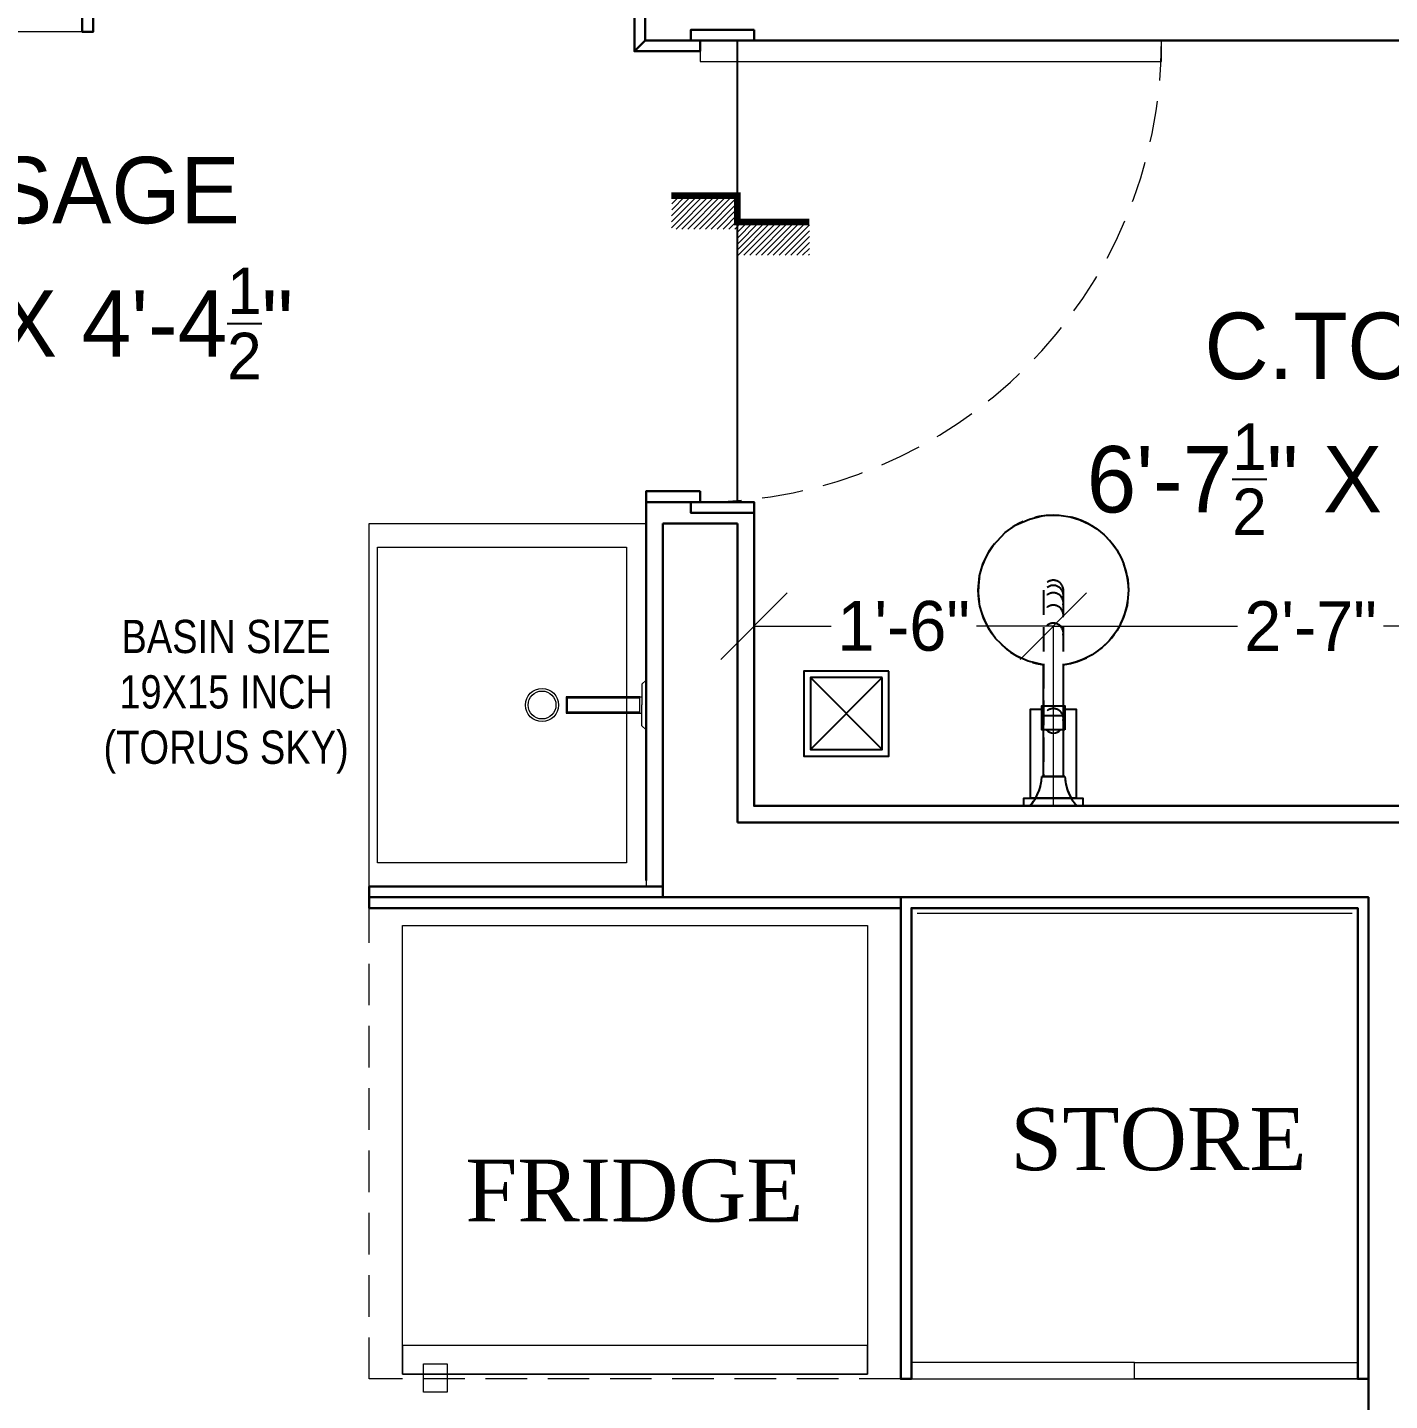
# Model space of a CAD drawing. Header units: inches. Extents: x 50354 to 53215, y -7830 to -6529.
# Drawn here: x 50704.7 to 50786.7, y -6865.8 to -6783.2 of the extents above; entities that cross this region are included whole.
import ezdxf

# ---------------------------------------------------------------- set-up
doc = ezdxf.new("R2010")
doc.units = ezdxf.units.IN
doc.header["$MEASUREMENT"] = 0
doc.header["$PDMODE"] = 2
doc.linetypes.add('HIDDEN', pattern=[0.375, 0.25, -0.125])
doc.linetypes.add('XR_ID 1F_FUR$0$XR_1F FURN$0$HIDDEN', pattern=[0.375, 0.25, -0.125])
for name, color, linetype in [('d-w', 250, 'Continuous'), ('granite', 16, 'Continuous'), ('TEXT', 7, 'Continuous'), ('XR_ID 1F_FUR$0$A-SANI-FIX', 134, 'Continuous')]:
    doc.layers.add(name, color=color, linetype=linetype)
for name, color, linetype, lineweight in [('door', 251, 'Continuous', 9), ('FLOORING', 213, 'Continuous', 15), ('FUR', 252, 'Continuous', 18), ('INTEROR', 252, 'Continuous', 20), ('LVL.', 5, 'Continuous', 35), ('wall', 7, 'Continuous', 30)]:
    doc.layers.add(name, color=color, linetype=linetype, lineweight=lineweight)
doc.layers.add('FUNITURE', color=7, linetype='Continuous', lineweight=15, true_color=0x7d7673)
doc.styles.get("Standard").update_dxf_attribs({"font": 'ARLRDBD.TTF', "height": 3})
doc.dimstyles.get("Standard").update_dxf_attribs({"dimtxt": 3, "dimasz": 4, "dimexe": 0, "dimexo": 0, "dimgap": 0, "dimtad": 0, "dimdec": 1, "dimzin": 3, "dimdsep": 46, "dimlunit": 4, "dimtxsty": 'Standard', "dimblk": 'OBLIQUE', "dimcen": 0, "dimclrd": 69, "dimclre": 251, "dimclrt": 7, "dimadec": 0, "dimazin": 0, "dimtfac": 0.65, "dimtdec": 1, "dimtofl": 0, "dimtmove": 0, "dimatfit": 3, "dimldrblk": 'OPEN30', "dimfxl": 1, "dimfrac": 1, "dimtolj": 1, "dimtzin": 0, "dimlwd": 15, "dimlwe": 5, "dimarcsym": 1})

# ---------------------------------------------------------------- blocks, each defined once
blk = doc.blocks.new('A$C429F5545')
at = {"layer": 'FLOORING', "ltscale": 20}
h = blk.add_hatch(dxfattribs=at)
h.set_pattern_fill('ANSI31', color=256)
h.set_pattern_definition([(45, (-31983.55618, 2830.83705), (-0.08838834765, 0.08838834765), [])])
h.paths.add_polyline_path([(2, 1.781), (0.014, 1.781), (0, 0.785), (1.986, 0.785), (1.986, 1)])
h.paths.add_polyline_path([(4.153, 1), (1.986, 1), (1.986, 0), (4.153, 0)])
at = {"layer": 'FLOORING', "ltscale": 20, "const_width": 0.2}
blk.add_lwpolyline([(0, 1.785), (1.986, 1.785), (1.986, 1), (4.153, 1)], dxfattribs=at)
blk = doc.blocks.new('XR_ID 1F_FUR$0$XR_1F FURN$0$A$C2113426E')
for p, q in [((269.1, 97.7), (286, 106.4)), ((286, 106.4), (305.4, 112.4)), ((305.4, 112.4), (316.3, 114.2)), ((316.3, 114.2), (329.7, 115)), ((329.7, 115), (351.8, 112.9)), ((351.8, 112.9), (369.6, 107.9)), ((369.6, 107.9), (387.6, 99.4)), ((239.6, 71.4), (256, 88.3)), ((256, 88.3), (269.1, 97.7)), ((387.6, 99.4), (398.3, 92.3)), ((398.3, 92.3), (417.9, 73.8)), ((229.1, 55.7), (239.6, 71.4)), ((417.9, 73.8), (429.6, 56.9)), ((221.4, 38.6), (229.1, 55.7)), ((429.6, 56.9), (438.7, 36.7)), ((215.7, 15), (221.4, 38.6)), ((438.7, 36.7), (443.4, 17.3)), ((443.4, 17.3), (444.4, 8.8)), ((444.4, 8.8), (444.7, 0)), ((216.2, -18.4), (215.7, -15)), ((217.4, -24.8), (216.2, -18.4)), ((444.1, -12), (441.8, -25.9)), ((444.7, 0), (444.1, -12)), ((220.3, -35.5), (217.4, -24.8)), ((224.5, -46.3), (220.3, -35.5)), ((437.3, -40.6), (430.9, -54.7)), ((441.8, -25.9), (437.3, -40.6)), ((231.2, -59.3), (224.5, -46.3)), ((242, -74.4), (231.2, -59.3)), ((430.9, -54.7), (423.6, -66.5)), ((252.4, -85.1), (242, -74.4)), ((414.7, -77.5), (403.3, -88.3)), ((423.6, -66.5), (414.7, -77.5)), ((267.9, -97), (252.4, -85.1)), ((274, -100.6), (267.9, -97)), ((288.7, -107.4), (274, -100.6)), ((378.5, -104.1), (370.8, -107.4)), ((391.6, -96.9), (378.5, -104.1)), ((403.3, -88.3), (391.6, -96.9)), ((306.4, -112.6), (288.7, -107.4)), ((329.7, -115), (306.4, -112.6)), ((346.1, -113.8), (329.7, -115)), ((370.8, -107.4), (346.1, -113.8))]:
    blk.add_line(p, q)
at = {"linetype": 'XR_ID 1F_FUR$0$XR_1F FURN$0$HIDDEN', "ltscale": 150}
for centre, radius, start, end in [((329.7, 0), 115, 187.4947, 172.5053), ((264.2, 0), 15.3, 258.5968, 101.4032), ((291.7, 0), 15.3, 258.5968, 101.4032), ((310.5, 0), 15.3, 258.5968, 101.4032), ((321.9, 0), 15.3, 258.5968, 101.4032), ((329.7, 0), 15.3, 258.5968, 101.4032)]:
    blk.add_arc(centre, radius, start, end, dxfattribs=at)
at = {"linetype": 'Continuous'}
blk.add_wipeout([(0, -45), (12, -45), (12, -35), (148, -35), (148, -17.5), (153, -17.5), (153, 17.5), (148, 17.5), (148, 35), (12, 35), (12, 45), (0, 45)], dxfattribs=at)
for p, q in [((0, -36), (0, 36)), ((0, 36), (2, 34.3)), ((2, 34.3), (5.6, 31.4)), ((5.6, 31.4), (9.8, 28.5)), ((9.8, 28.5), (16.7, 24.7)), ((16.7, 24.7), (24.8, 21.3)), ((24.8, 21.3), (33.1, 19)), ((33.1, 19), (38.3, 18.1)), ((38.3, 18.1), (45, 17.5)), ((45, 17.5), (45, 15)), ((45, 15), (215.7, 15)), ((33.4, -18.9), (25.5, -21.1)), ((41.3, -17.8), (33.4, -18.9)), ((45, -17.5), (41.3, -17.8)), ((215.7, -15), (45, -15)), ((45, -15), (45, -17.5)), ((2.6, -33.8), (0, -36)), ((10, -28.4), (2.6, -33.8)), ((15.6, -25.2), (10, -28.4)), ((20.9, -22.8), (15.6, -25.2)), ((25.5, -21.1), (20.9, -22.8))]:
    blk.add_line(p, q)
at = {"linetype": 'XR_ID 1F_FUR$0$XR_1F FURN$0$HIDDEN', "ltscale": 150}
for p, q in [((0, 36), (0, -36)), ((45, -17.5), (45, 17.5)), ((329.7, 15), (45, 15)), ((45, 15), (45, -15)), ((329.7, -15), (45, -15))]:
    blk.add_line(p, q, dxfattribs=at)
at = {"linetype": 'Continuous'}
blk.add_line((138, 17.5), (138, -16.9), dxfattribs=at)
for points in [[(0, 45), (12, 45), (12, -45), (0, -45)], [(116.4, -17.5), (116.4, 17.5), (153, 17.5), (153, -17.5)]]:
    blk.add_lwpolyline(points, close=True, dxfattribs=at)
blk.add_lwpolyline([(148, -17.5), (148, -35), (12, -35), (12, 35), (148, 35), (148, 17.5)], dxfattribs=at)
at = {"linetype": 'XR_ID 1F_FUR$0$XR_1F FURN$0$HIDDEN', "ltscale": 150}
for centre, radius, start, end in [((48, 88.7), 71.2, 227.6536, 267.6083), ((133.5, 0), 15.3, 258.5968, 101.4032), ((48, -88.7), 71.2, 92.3917, 132.3464)]:
    blk.add_arc(centre, radius, start, end, dxfattribs=at)
at = {"linetype": 'Continuous'}
blk.add_arc((126, 0), 14.6, 131.1373, 228.8627, dxfattribs=at)
blk = doc.blocks.new('A$C2115f274')
at = {"layer": 'XR_ID 1F_FUR$0$A-SANI-FIX', "lineweight": 30, "xscale": 0.0393700787, "yscale": 0.0393700787, "zscale": 0.0393700787, "rotation": 180}
blk.add_blockref('XR_ID 1F_FUR$0$XR_1F FURN$0$A$C2113426E', (0, 0), dxfattribs=at)
blk = doc.blocks.new('XR_ID 1F_FUR$0$XR_1F FURN$0$Xref-Changing Room$0$FD_Square')
at = {"color": 15}
for p, q in [((-55, -55), (55, 55)), ((-55, 55), (55, -55))]:
    blk.add_line(p, q, dxfattribs=at)
blk.add_lwpolyline([(-65, -65), (-65, 65), (65, 65), (65, -65)], close=True)
blk.add_lwpolyline([(-55, -55), (-55, 55), (55, 55), (55, -55)], close=True, dxfattribs=at)
blk = doc.blocks.new('_Oblique')
at = {"color": 0, "linetype": 'ByBlock', "lineweight": -2}
blk.add_line((-0.5, -0.5), (0.5, 0.5), dxfattribs=at)
blk = doc.blocks.new('*D169')
at = {"layer": 'Defpoints', "color": 0, "ltscale": 20, "transparency": 16777216}
for p in [(50766.466, -6819.229), (50748.439, -6830.05), (50766.466, -6830.05)]:
    blk.add_point(p, dxfattribs=at)
at = {"layer": 'FUNITURE', "color": 251, "lineweight": 5, "ltscale": 20, "transparency": 16777216}
for p, q in [((50748.439, -6830.05), (50748.439, -6819.229)), ((50766.466, -6830.05), (50766.466, -6819.229))]:
    blk.add_line(p, q, dxfattribs=at)
at = {"layer": 'FUNITURE', "color": 69, "lineweight": 15, "ltscale": 20, "transparency": 16777216}
for p, q in [((50748.439, -6819.229), (50753.077, -6819.229)), ((50766.466, -6819.229), (50761.828, -6819.229))]:
    blk.add_line(p, q, dxfattribs=at)
at = {"layer": 'FUNITURE', "color": 69, "lineweight": 15, "ltscale": 20, "transparency": 16777216, "xscale": 4, "yscale": 4, "zscale": 4, "rotation": 180}
blk.add_blockref('_Oblique', (50748.439, -6819.229), dxfattribs=at)
at = {"layer": 'FUNITURE', "color": 69, "lineweight": 15, "ltscale": 20, "transparency": 16777216, "xscale": 4, "yscale": 4, "zscale": 4}
blk.add_blockref('_Oblique', (50766.466, -6819.229), dxfattribs=at)
at = {"layer": 'FUNITURE', "color": 7, "ltscale": 20, "transparency": 16777216, "insert": (50757.452, -6819.229), "char_height": 3, "attachment_point": 5}
blk.add_mtext('\\A1;1\'-6"', dxfattribs=at)
blk = doc.blocks.new('_Open30')
at = {"color": 0, "linetype": 'ByBlock', "lineweight": -2}
for p, q in [((-1, 0.268), (0, 0)), ((0, 0), (-1, -0.268)), ((0, 0), (-1, 0))]:
    blk.add_line(p, q, dxfattribs=at)
blk = doc.blocks.new('*D170')
at = {"layer": 'Defpoints', "color": 0, "ltscale": 20, "transparency": 16777216}
for p in [(50797.439, -6819.229), (50797.439, -6822.55), (50766.466, -6830.05)]:
    blk.add_point(p, dxfattribs=at)
at = {"layer": 'FUNITURE', "color": 251, "lineweight": 5, "ltscale": 20, "transparency": 16777216}
for p, q in [((50766.466, -6830.05), (50766.466, -6819.229)), ((50797.439, -6822.55), (50797.439, -6819.229))]:
    blk.add_line(p, q, dxfattribs=at)
at = {"layer": 'FUNITURE', "color": 69, "lineweight": 15, "ltscale": 20, "transparency": 16777216}
for p, q in [((50766.466, -6819.229), (50777.561, -6819.229)), ((50797.439, -6819.229), (50786.344, -6819.229))]:
    blk.add_line(p, q, dxfattribs=at)
at = {"layer": 'FUNITURE', "color": 69, "lineweight": 15, "ltscale": 20, "transparency": 16777216, "xscale": 4, "yscale": 4, "zscale": 4, "rotation": 180}
blk.add_blockref('_Oblique', (50766.466, -6819.229), dxfattribs=at)
at = {"layer": 'FUNITURE', "color": 69, "lineweight": 15, "ltscale": 20, "transparency": 16777216, "xscale": 4, "yscale": 4, "zscale": 4}
blk.add_blockref('_Oblique', (50797.439, -6819.229), dxfattribs=at)
at = {"layer": 'FUNITURE', "color": 7, "ltscale": 20, "transparency": 16777216, "insert": (50781.952, -6819.229), "char_height": 3, "attachment_point": 5}
blk.add_mtext('\\A1;2\'-7"', dxfattribs=at)
blk = doc.blocks.new('A$Ccdb0d0b3')
at = {"layer": 'XR_ID 1F_FUR$0$A-SANI-FIX', "lineweight": 0}
for p, q in [((16.17, 11.004), (15.92, 10.754)), ((16.17, 8.004), (16.17, 11.004)), ((11.43, 9), (11.43, 10)), ((15.79, 9.92), (11.43, 9.92)), ((15.79, 10), (15.92, 10)), ((11.43, 9.08), (15.79, 9.08)), ((15.79, 9.008), (15.92, 9.008)), ((16.17, 8.004), (15.92, 8.254))]:
    blk.add_line(p, q, dxfattribs=at)
for points in [[(15, 19), (15, 0), (0, 0), (0, 19)], [(11.35, 10), (11.35, 9), (15.79, 9), (15.79, 10)]]:
    blk.add_lwpolyline(points, close=True, dxfattribs=at)
for points in [[(16.17, 11.004), (15.92, 10.754), (15.92, 9.504)], [(16.17, 8.004), (15.92, 8.254), (15.92, 9.504)]]:
    blk.add_lwpolyline(points, dxfattribs=at)
for radius in [1, 0.84]:
    blk.add_circle((9.904, 9.5), radius, dxfattribs=at)
blk = doc.blocks.new('A$C702c013f')
at = {"layer": 'FUR', "ltscale": 20}
for points in [[(0, 0), (0, 27), (28, 27), (28, 0)], [(0, 0), (28, 0), (28, 1.717), (0, 1.717)], [(1.268, 0.611), (2.687, 0.611), (2.687, -1.09), (1.268, -1.09)]]:
    blk.add_lwpolyline(points, close=True, dxfattribs=at)
at = {"layer": 'INTEROR', "color": 0, "insert": (3.789, 12.914), "char_height": 3.73109, "width": 162.06943, "attachment_point": 1}
blk.add_mtext('{\\fSylfaen|b0|i0|c0|p18;FRIDGE}', dxfattribs=at)
blk = doc.blocks.new('A$C02583b53')
at = {"layer": 'door', "color": 252}
blk.add_lwpolyline([(0, 0), (0, -1.256), (27.79, -1.258, -0.011806), (27.79, 0)], format="xyb", close=True, dxfattribs=at)
at = {"layer": 'FUNITURE', "linetype": 'HIDDEN', "ltscale": 10}
blk.add_arc((0, 0), 27.79, 270, 0, dxfattribs=at)

msp = doc.modelspace()

# ---------------------------------------------------------------- linework, layer by layer
at = {"layer": 'd-w', "lineweight": -3, "ltscale": 20}
msp.add_line((50747.43931, -6811.76013), (50747.43931, -6783.97013), dxfattribs=at)
at = {"layer": 'FUNITURE', "ltscale": 20}
msp.add_line((50707.98931, -6783.45013), (50701.38931, -6783.45013), dxfattribs=at)
for points in [[(50757.91931, -6864.55013), (50771.35431, -6864.55013), (50771.35431, -6863.56588), (50757.91931, -6863.56588)], [(50784.78931, -6864.55013), (50771.35431, -6864.55013), (50771.35431, -6863.56588), (50784.78931, -6863.56588)]]:
    msp.add_lwpolyline(points, close=True, dxfattribs=at)
msp.add_lwpolyline([(50757.91931, -6864.55013), (50784.78931, -6864.55013)], dxfattribs=at)
at = {"layer": 'FUR', "ltscale": 20}
msp.add_line((50784.45506, -6836.53438), (50758.25356, -6836.53438), dxfattribs=at)
msp.add_lwpolyline([(50725.26931, -6813.05013), (50741.93931, -6813.05013), (50741.93931, -6834.90013), (50725.26931, -6834.90013)], close=True, dxfattribs=at)
at = {"layer": 'FUR', "linetype": 'HIDDEN', "ltscale": 10}
msp.add_lwpolyline([(50757.26931, -6864.55013), (50725.26931, -6864.55013), (50725.26931, -6836.20013)], dxfattribs=at)
at = {"layer": 'granite', "lineweight": 30}
for points in [[(50708.63931, -6780.80013), (50707.98931, -6780.80013), (50707.98931, -6783.45013), (50708.63931, -6783.45013)], [(50741.23931, -6780.80013), (50741.88931, -6780.80013), (50741.88931, -6783.97013), (50741.23931, -6784.62013)], [(50748.43931, -6783.32013), (50748.43931, -6783.97013), (50744.64115, -6783.97013), (50744.64115, -6783.32013)], [(50745.18931, -6784.62013), (50745.18931, -6783.97013), (50741.88931, -6783.97013), (50741.23931, -6784.62013)], [(50745.18931, -6811.11013), (50745.18931, -6811.76013), (50741.93931, -6811.76013), (50741.93931, -6811.11013)], [(50748.43931, -6812.41013), (50748.43931, -6811.76013), (50744.64115, -6811.76013), (50744.64115, -6812.41013)], [(50725.26931, -6835.55013), (50742.93931, -6835.55013), (50742.93931, -6834.90013), (50725.26931, -6834.90013)], [(50725.26931, -6836.20013), (50757.26931, -6836.20013), (50757.26931, -6835.55013), (50725.26931, -6835.55013)], [(50757.91931, -6864.55013), (50757.91931, -6836.20013), (50784.78931, -6836.20013), (50784.78931, -6864.55013), (50785.43931, -6864.55013), (50785.43931, -6835.55013), (50757.26931, -6835.55013), (50757.26931, -6864.55013)]]:
    msp.add_lwpolyline(points, close=True, dxfattribs=at)
at = {"layer": 'wall', "color": 3}
msp.add_line((50741.93931, -6811.76013), (50741.93931, -6834.55013), dxfattribs=at)
at = {"layer": 'wall', "ltscale": 20}
for p, q in [((50742.93931, -6813.05013), (50742.93931, -6835.55013)), ((50747.43931, -6813.05013), (50742.93931, -6813.05013)), ((50747.43931, -6813.05013), (50747.43931, -6831.05013)), ((50826.93931, -6831.05013), (50747.43931, -6831.05013)), ((50785.43931, -6835.55013), (50742.93931, -6835.55013)), ((50785.43931, -6835.55013), (50785.43931, -6944.05013))]:
    msp.add_line(p, q, dxfattribs=at)

# ---------------------------------------------------------------- block references
at = {"ltscale": 20}
for name, p in [('A$Ccdb0d0b3', (50725.76931, -6833.47513)), ('A$C702c013f', (50727.26931, -6864.25255))]:
    msp.add_blockref(name, p, dxfattribs=at)
at = {"layer": 'FUNITURE', "ltscale": 20}
msp.add_blockref('A$C02583b53', (50745.18931, -6783.97013), dxfattribs=at)
at = {"layer": 'LVL.', "ltscale": 20, "xscale": 2, "yscale": 2, "zscale": 2}
msp.add_blockref('A$C429F5545', (50743.46694, -6796.89014), dxfattribs=at)
at = {"layer": 'XR_ID 1F_FUR$0$A-SANI-FIX', "lineweight": 30, "xscale": -0.0393700787, "yscale": 0.0393700787, "zscale": 0.0393700787, "rotation": 89.99999999999993}
msp.add_blockref('XR_ID 1F_FUR$0$XR_1F FURN$0$Xref-Changing Room$0$FD_Square', (50753.99836, -6824.49107), dxfattribs=at)

# ---------------------------------------------------------------- texts
at = {"layer": 'INTEROR', "color": 0, "attachment_point": 1}
for s, insert, char_height, width in [('\\pxqc;{\\fArial Narrow|b0|i0|c0|p34;BASIN SIZE\\P19X15 INCH \\P(TORUS SKY)}', (50697.21175, -6818.84857), 2, 38.8783504), ('{\\fSylfaen|b0|i0|c0|p18;STORE}', (50763.8662, -6848.24577), 3.7310949, 162.0694347)]:
    msp.add_mtext(s, dxfattribs=dict(at, insert=insert, char_height=char_height, width=width))
at = {"layer": 'TEXT', "ltscale": 20, "char_height": 4, "attachment_point": 5}
for s, width, insert in [('\\A1;PASSAGE \\P6\'-4{\\H0.7x;\\S1/2;}" X 4\'-4{\\H0.7x;\\S1/2;}"', 34.6481824, (50704.68931, -6797.66907)), ('\\A1;C.TOI. \\P6\'-7{\\H0.7x;\\S1/2;}" X 4\'-0"', 30.4303421, (50783.43931, -6807.05013))]:
    msp.add_mtext_dynamic_manual_height_columns(s, width=width, gutter_width=1.15, heights=[0], dxfattribs=dict(at, insert=insert))

# ---------------------------------------------------------------- next in the draw order: block references
at = {"layer": 'FUNITURE', "ltscale": 20, "rotation": 270}
msp.add_blockref('A$C2115f274', (50766.46565, -6830.05013), dxfattribs=at)

# ---------------------------------------------------------------- next in the draw order: linework, layer by layer
at = {"layer": 'wall', "color": 3}
msp.add_lwpolyline([(50748.43931, -6783.97013), (50826.01931, -6783.97013), (50826.01931, -6822.55013), (50797.43931, -6822.55013), (50797.43931, -6830.05013), (50748.43931, -6830.05013), (50748.43931, -6812.41013)], dxfattribs=at)

# ---------------------------------------------------------------- next in the draw order: dimensions: what is measured, and where the dimension line sits
at = {"layer": 'FUNITURE', "ltscale": 20}
dim = msp.add_linear_dim(base=(50766.46565, -6819.22883), p1=(50748.43931, -6830.05013), p2=(50766.46565, -6830.05013), dimstyle='Standard', dxfattribs=at)
dim.commit()
dim.dimension.update_dxf_attribs({"geometry": '*D169', "text_midpoint": (50757.45248, -6819.22883)})
dim = msp.add_linear_dim(base=(50797.43931, -6819.22883), p1=(50766.46565, -6830.05013), p2=(50797.43931, -6822.55013), dimstyle='Standard', override={"dimtmove": 1}, dxfattribs=at)
dim.commit()
dim.dimension.update_dxf_attribs({"geometry": '*D170', "text_midpoint": (50781.95248, -6819.22883)})

doc.saveas('drawing.dxf')
